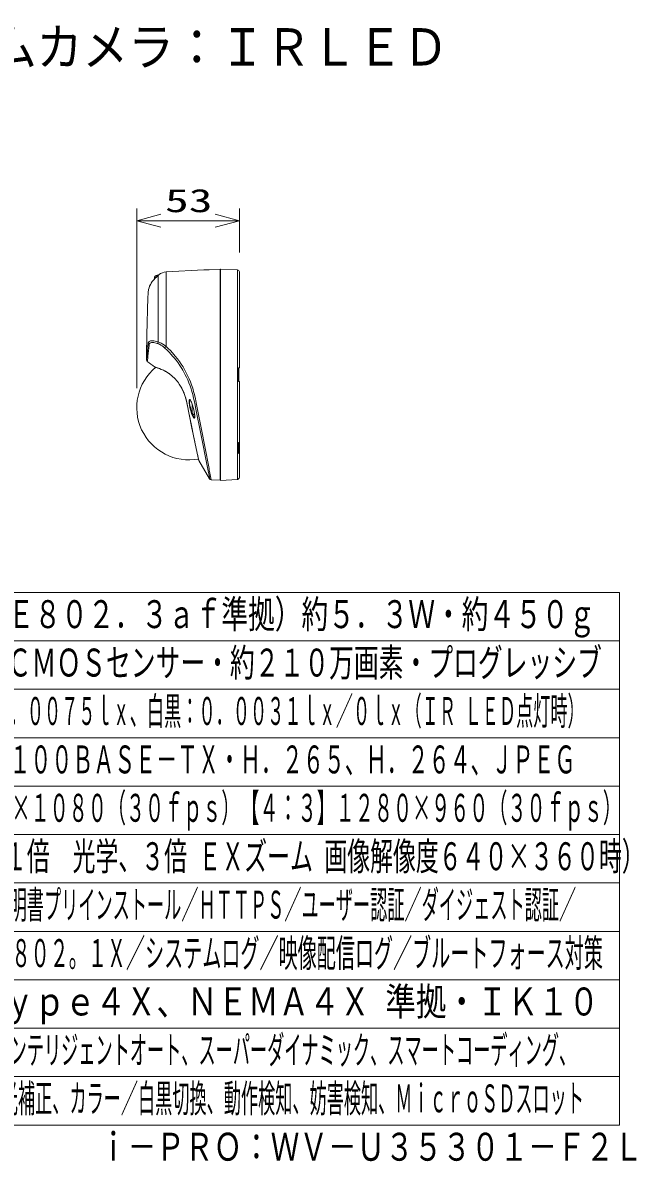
# Model space of a CAD drawing. Units: millimetres on the paper. Extents: x -62 to 64, y -58 to 59.
# Drawn here: x 0.9 to 64.2, y -58.3 to 59.2 of the extents above; entities that cross this region are included whole.
import ezdxf
from ezdxf.enums import TextEntityAlignment as Align

# ---------------------------------------------------------------- set-up
doc = ezdxf.new("R2010")
doc.units = ezdxf.units.MM
doc.layers.add('0-0_MOJI1', color=7, linetype='Continuous')
doc.layers.add('0-1_相当品', color=4, linetype='Continuous')
for name, color, linetype, lineweight in [('0-2_WAKU', 4, 'Continuous', 9), ('0-3_GAIKEI', 4, 'Continuous', 9), ('0-4_SUNPO', 7, 'Continuous', 9), ('0-5_0', 7, 'Continuous', 9)]:
    doc.layers.add(name, color=color, linetype=linetype, lineweight=lineweight)
doc.styles.add('ＭＳ ゴシック', font='')
doc.styles.get('ＭＳ ゴシック').set_extended_font_data('MS Gothic')

# ---------------------------------------------------------------- blocks, each defined once
blk = doc.blocks.new('_Open30')
at = {"layer": '0-5_0'}
blk.add_line((0, 0), (-1, 0), dxfattribs=at)
blk.add_lwpolyline([(-1, 0.2679), (0, 0), (-1, -0.2679)], dxfattribs=at)

msp = doc.modelspace()

# ---------------------------------------------------------------- linework, layer by layer
at = {"layer": '0-2_WAKU', "color": 3}
for p, q in [((62.5, 0.4), (-62.5, 0.4)), ((62.5, -54.6), (62.5, 0.4)), ((-62.5, -54.6), (62.5, -54.6))]:
    msp.add_line(p, q, dxfattribs=at)
at = {"layer": '0-2_WAKU'}
for p, q in [((62.5, -4.6), (-62.5, -4.6)), ((62.5, -9.6), (-62.5, -9.6)), ((-62.5, -14.6), (62.5, -14.6)), ((-62.5, -19.6), (62.5, -19.6)), ((-62.5, -24.6), (62.5, -24.6)), ((-62.5, -29.6), (62.5, -29.6)), ((62.5, -34.6), (-62.5, -34.6)), ((62.5, -39.6), (-62.5, -39.6)), ((62.5, -44.6), (-62.5, -44.6)), ((62.5, -49.6), (-62.5, -49.6))]:
    msp.add_line(p, q, dxfattribs=at)
at = {"layer": '0-3_GAIKEI'}
for p, q in [((14.756, 33.058), (14.756, 33.148)), ((14.756, 33.148), (14.859, 33.148)), ((15.665, 25.815), (15.665, 33.496)), ((21.236, 33.672), (21.296, 33.675)), ((21.236, 33.672), (21.236, 12.104)), ((23.047, 33.708), (23.047, 12.067)), ((14.456, 32.835), (14.457, 32.848)), ((14.456, 32.848), (14.456, 32.809)), ((14.456, 32.781), (14.457, 32.8)), ((14.456, 32.76), (14.456, 32.781)), ((14.457, 32.848), (14.46, 32.848)), ((14.457, 32.8), (14.457, 32.808)), ((13.681, 27.06), (13.68, 27.043)), ((13.663, 26.089), (13.662, 26.089)), ((13.668, 26.089), (13.665, 26.089)), ((13.696, 24.959), (13.813, 26.08)), ((13.658, 25.816), (13.659, 25.836)), ((13.683, 24.829), (13.696, 24.959)), ((23.176, 22.189), (23.176, 23.587)), ((18.356, 19.542), (18.357, 19.562)), ((18.356, 19.542), (18.356, 19.462)), ((18.356, 19.463), (18.357, 19.467)), ((18.36, 19.462), (18.356, 19.462)), ((18.356, 19.368), (18.357, 19.383)), ((18.356, 19.208), (18.356, 19.368)), ((18.356, 19.21), (18.356, 19.208)), ((18.356, 19.208), (18.357, 19.193)), ((18.356, 19.034), (18.356, 19.114)), ((18.36, 19.114), (18.356, 19.114)), ((18.356, 19.113), (18.357, 19.109)), ((18.356, 19.034), (18.357, 19.014)), ((18.357, 19.467), (18.359, 19.467)), ((18.357, 19.109), (18.359, 19.109)), ((18.466, 19.488), (18.466, 19.486)), ((23.136, 15.89), (23.236, 15.888)), ((23.136, 15.89), (23.136, 14.738)), ((23.136, 15.688), (23.236, 15.688)), ((23.136, 15.405), (23.236, 15.405)), ((21.236, 12.104), (21.296, 12.101))]:
    msp.add_line(p, q, dxfattribs=at)
at = {"layer": '0-3_GAIKEI', "color": 7}
for p, q in [((14.848, 33.138), (14.848, 33.138)), ((14.864, 33.152), (14.859, 33.148)), ((14.862, 33.15), (14.864, 33.152)), ((15.665, 33.496), (19.57, 33.701)), ((19.57, 33.701), (20.101, 33.728)), ((20.101, 33.728), (21.236, 33.788)), ((21.236, 33.788), (21.236, 11.988)), ((21.296, 33.8), (21.296, 11.975)), ((14.243, 32.495), (14.243, 32.496)), ((13.813, 31.288), (13.818, 31.392)), ((23.136, 23.586), (23.136, 22.19)), ((16.624, 22.417), (16.621, 22.422)), ((17.027, 21.904), (17.025, 21.907)), ((23.236, 22.188), (23.136, 22.19)), ((23.236, 22.188), (23.236, 12.29)), ((19.042, 14.06), (19.042, 14.062)), ((19.043, 14.058), (19.043, 14.059)), ((19.05, 14.041), (20.167, 12.134)), ((20.329, 12.036), (21.236, 11.988)), ((23.047, 12.067), (21.296, 11.975)), ((23.136, 12.116), (23.136, 12.094))]:
    msp.add_line(p, q, dxfattribs=at)
for points in [[(14.848, 33.138), (14.743, 33.046), (14.64, 32.95), (14.554, 32.864), (14.47, 32.774), (14.353, 32.638), (14.243, 32.496)], [(14.848, 33.138), (14.659, 32.969), (14.504, 32.811), (14.357, 32.643), (14.243, 32.495)], [(14.936, 33.245), (14.936, 33.22), (14.936, 33.219), (14.936, 33.218), (14.93, 33.211), (14.892, 33.176), (14.868, 33.155), (14.862, 33.15), (14.848, 33.138)], [(14.868, 33.155), (14.864, 33.152), (14.848, 33.138)], [(23.047, 33.708), (23.042, 33.709), (21.296, 33.8)], [(23.047, 33.708), (23.042, 33.709), (21.296, 33.8)], [(23.236, 33.507), (23.236, 23.588), (23.136, 23.586)], [(14.243, 32.496), (14.138, 32.341), (14.044, 32.18), (13.964, 32.017), (13.902, 31.856), (13.875, 31.765), (13.855, 31.68), (13.837, 31.58), (13.829, 31.523), (13.819, 31.412), (13.818, 31.392)], [(14.483, 23.695), (14.823, 23.576), (14.96, 23.525), (15.127, 23.46), (15.309, 23.381), (15.45, 23.313), (15.595, 23.237), (15.756, 23.144), (15.917, 23.039), (16.089, 22.915)], [(14.483, 23.695), (14.51, 23.682), (14.678, 23.624), (14.978, 23.515), (15.17, 23.439), (15.383, 23.343), (15.496, 23.287), (15.612, 23.225), (15.731, 23.157), (15.851, 23.081), (15.973, 22.999), (16.095, 22.909)], [(14.483, 23.695), (14.505, 23.684), (14.597, 23.651)], [(17.025, 21.907), (17.159, 21.7), (17.283, 21.484), (17.388, 21.279), (17.483, 21.068), (17.57, 20.851), (17.648, 20.629), (17.695, 20.479), (17.738, 20.327), (17.815, 20.019), (17.854, 19.843), (17.926, 19.488)], [(17.027, 21.904), (17.152, 21.71), (17.269, 21.507), (17.378, 21.296), (17.478, 21.078), (17.569, 20.853), (17.649, 20.622), (17.721, 20.385), (17.785, 20.145), (17.859, 19.818), (17.925, 19.488)], [(18.632, 15.941), (18.337, 17.381), (18.029, 18.944), (17.925, 19.488)], [(18.636, 15.932), (18.501, 16.582), (18.286, 17.643), (17.996, 19.12), (17.926, 19.488)]]:
    msp.add_lwpolyline(points, dxfattribs=at)
at = {"layer": '0-3_GAIKEI'}
for points in [[(14.848, 33.138), (14.848, 26.27), (14.923, 26.247), (14.998, 26.218), (15.083, 26.181), (15.169, 26.14), (15.331, 26.049), (15.5, 25.938), (15.665, 25.815)], [(14.457, 32.8), (14.461, 32.856), (14.46, 32.862), (14.46, 32.863), (14.46, 32.863), (14.46, 32.863)], [(13.663, 26.089), (13.659, 25.836), (13.658, 25.815), (13.658, 25.814), (13.658, 25.819), (13.659, 25.847), (13.662, 26.056), (13.662, 26.089)], [(13.668, 26.089), (13.663, 25.818), (13.662, 25.814), (13.662, 25.816), (13.662, 25.866), (13.665, 26.089)], [(13.813, 26.08), (13.82, 26.14), (13.827, 26.169), (13.846, 26.225), (13.879, 26.274), (13.926, 26.315), (13.985, 26.347), (14.054, 26.369), (14.131, 26.383), (14.188, 26.388), (14.247, 26.389), (14.323, 26.386), (14.401, 26.379), (14.545, 26.355), (14.693, 26.319), (14.848, 26.27)], [(13.901, 25.927), (13.906, 25.971), (13.913, 26.013), (13.931, 26.064), (13.96, 26.108), (14.001, 26.143), (14.053, 26.17), (14.096, 26.185), (14.144, 26.195), (14.201, 26.202), (14.261, 26.204), (14.387, 26.198), (14.52, 26.177), (14.656, 26.145), (14.753, 26.117), (14.849, 26.084)], [(14.849, 26.084), (14.916, 26.058), (14.983, 26.027), (15.12, 25.951), (15.257, 25.861), (15.399, 25.753), (15.539, 25.633)], [(15.539, 25.633), (15.762, 25.425), (15.98, 25.208), (16.192, 24.984), (16.343, 24.815), (16.49, 24.642), (16.701, 24.379), (16.904, 24.108), (17.097, 23.828), (17.28, 23.542), (17.396, 23.349), (17.507, 23.153), (17.647, 22.889), (17.779, 22.62), (17.902, 22.348), (18.03, 22.037), (18.146, 21.724), (18.244, 21.431), (18.333, 21.136), (18.413, 20.841), (18.503, 20.472), (18.557, 20.226), (18.658, 19.733), (18.706, 19.488)], [(15.665, 25.815), (15.889, 25.603), (16.108, 25.383), (16.321, 25.155), (16.472, 24.983), (16.62, 24.807), (16.833, 24.539), (17.037, 24.262), (17.233, 23.978), (17.418, 23.686), (17.535, 23.489), (17.648, 23.289), (17.79, 23.02), (17.924, 22.746), (18.05, 22.467), (18.181, 22.15), (18.3, 21.829), (18.412, 21.494), (18.513, 21.156), (18.574, 20.93), (18.63, 20.704), (18.7, 20.402), (18.743, 20.201), (18.824, 19.799), (18.887, 19.473)], [(18.466, 19.488), (18.4, 19.721), (18.326, 19.942), (18.284, 20.05), (18.239, 20.149), (18.193, 20.235), (18.165, 20.278), (18.137, 20.311), (18.121, 20.325), (18.105, 20.332), (18.091, 20.332), (18.08, 20.326), (18.067, 20.307), (18.059, 20.277), (18.053, 20.24), (18.051, 20.159), (18.054, 20.068), (18.062, 19.969), (18.092, 19.733), (18.134, 19.488)], [(18.145, 20.29), (18.131, 20.291), (18.118, 20.286), (18.108, 20.274), (18.099, 20.255), (18.093, 20.226), (18.088, 20.154), (18.089, 20.086), (18.1, 19.937), (18.13, 19.716), (18.171, 19.489)], [(18.466, 19.486), (18.393, 19.74), (18.325, 19.941), (18.265, 20.088), (18.218, 20.186), (18.178, 20.252), (18.144, 20.29)], [(18.496, 19.37), (18.556, 19.109), (18.58, 18.981), (18.601, 18.854), (18.617, 18.736), (18.626, 18.625), (18.628, 18.538), (18.622, 18.466), (18.615, 18.433), (18.605, 18.408), (18.592, 18.393), (18.577, 18.386), (18.561, 18.388), (18.543, 18.396), (18.52, 18.416), (18.495, 18.445), (18.459, 18.5), (18.422, 18.566), (18.386, 18.64), (18.352, 18.719), (18.29, 18.888), (18.246, 19.026), (18.207, 19.167)], [(18.612, 18.457), (18.596, 18.459), (18.578, 18.467), (18.553, 18.488), (18.526, 18.518), (18.499, 18.555), (18.463, 18.614), (18.428, 18.681), (18.363, 18.829), (18.305, 18.988), (18.244, 19.186)], [(18.358, 19.469), (18.358, 19.469), (18.358, 19.469), (18.359, 19.468), (18.36, 19.459), (18.359, 19.406), (18.357, 19.383)], [(18.358, 19.107), (18.358, 19.107), (18.358, 19.107), (18.359, 19.108), (18.36, 19.117), (18.359, 19.17), (18.357, 19.193)], [(18.496, 19.37), (18.561, 19.079), (18.601, 18.848), (18.62, 18.683), (18.625, 18.569), (18.622, 18.499), (18.61, 18.452)], [(19.898, 13.466), (19.275, 16.605), (18.706, 19.488)], [(20.066, 13.376), (19.324, 17.213), (18.887, 19.473)], [(23.136, 14.738), (23.159, 14.759), (23.179, 14.783), (23.209, 14.836), (23.23, 14.902), (23.236, 14.971)]]:
    msp.add_lwpolyline(points, dxfattribs=at)
at = {"layer": '0-3_GAIKEI', "color": 7}
msp.add_lwpolyline([(13.818, 31.392), (13.821, 31.435), (13.839, 31.597), (13.864, 31.722), (13.908, 31.873), (13.95, 31.984), (14.002, 32.099), (14.063, 32.216), (14.131, 32.33), (14.243, 32.495), (14.131, 32.33), (14.063, 32.216), (14.002, 32.099), (13.95, 31.984), (13.908, 31.873), (13.864, 31.722), (13.839, 31.597), (13.821, 31.435), (13.818, 31.394)], close=True, dxfattribs=at)
at = {"layer": '0-3_GAIKEI'}
for points in [[(13.676, 26.789), (13.675, 26.789), (13.677, 26.935), (13.68, 27.061), (13.681, 27.062), (13.681, 27.061), (13.68, 27.043)], [(13.681, 26.789), (13.677, 26.789), (13.684, 27.059), (13.684, 27.062), (13.685, 27.058)]]:
    msp.add_lwpolyline(points, close=True, dxfattribs=at)
for centre, radius, start, end in [((14.756, 32.848), 0.3, 90, 180), ((14.495, 32.85), 0.0376, 158.95998, 182.41306), ((-1.022, 27.145), 14.707, 358.61295, 359.65982), ((213.619, 22.888), 199.982, 178.88234, 179.08297), ((0.643, 26.222), 13.026, 358.22061, 359.41127), ((213.702, 22.888), 200.064, 178.88279, 179.08334), ((213.776, 22.888), 200.133, 178.88319, 179.08365), ((188.2, 8.599), 175.158, 174.32283, 174.69612), ((111.881, 14.83), 98.707, 174.18594, 174.42086), ((5.34, 25.549), 8.486, 353.98094, 354.87102), ((8.524, 25.2), 5.283, 349.79097, 354.12682), ((23.034, 20.43), 4.99, 190.88316, 194.65779), ((22.527, 20.372), 4.444, 191.46243, 195.47496), ((18.782, 19.536), 0.426, 171.3315, 176.48303), ((18.359, 19.467), 0.0024, 128.41642, 180), ((18.359, 19.109), 0.0024, 180, 231.58358), ((18.782, 19.04), 0.426, 183.51697, 188.6685), ((18.656, 19.548), 0.3, 147.6696, 169.92236), ((18.656, 19.028), 0.3, 190.07765, 262.21521), ((11.465, 17.635), 7.242, 13.86262, 14.82305), ((11.544, 17.655), 7.16, 13.85826, 14.82017), ((23.484, 17.269), 1.933, 259.65358, 262.65392), ((330.048, 75.492), 316.292, 191.30929, 191.55538), ((419.168, 91.066), 406.593, 191.01559, 191.20812)]:
    msp.add_arc(centre, radius, start, end, dxfattribs=at)
at = {"layer": '0-3_GAIKEI', "color": 7}
for centre, radius, start, end in [((15.739, 32.098), 1.4, 93, 124.96249), ((23.035, 33.508), 0.201, 359.63069, 86.71942), ((23.035, 33.508), 0.201, 359.58908, 86.73991), ((16.87, 30.588), 3.246, 138.01922, 144.01954), ((213.636, 22.888), 200, 177.59287, 179.5594), ((18.036, 19.488), 5.4, 129.5573, 280.44938), ((13.842, 24.424), 0.2, 179.55977, 233.49412), ((-17.807, -18.643), 53.245, 52.66852, 53.68952), ((13.682, 19.788), 3.947, 41.86453, 52.40975), ((13.693, 19.794), 3.934, 41.82764, 52.35223), ((13.01, 19.168), 4.861, 34.30231, 42.01755), ((13.012, 19.169), 4.858, 34.25701, 41.96328), ((129.673, 39.165), 113.443, 191.81297, 192.78671), ((128.779, 39.02), 112.537, 191.83883, 192.82407), ((19.101, 14.072), 0.06, 183.05317, 210.36314), ((20.339, 12.235), 0.2, 210.36314, 267), ((23.036, 12.267), 0.2, 273, 300), ((23.036, 12.29), 0.201, 300.13061, 0)]:
    msp.add_arc(centre, radius, start, end, dxfattribs=at)
at = {"layer": '0-3_GAIKEI'}
for centre, major_axis, ratio, start_param, end_param in [((212.026, 22.888), (0, 199.144), 0.996195, 1.5512074, 1.5547237), ((212.257, 22.888), (0, -199.373), 0.996195, 4.6928224, 4.6963347), ((14.975, 26.219), (-0.069, -0.188), 0.68457, 4.6932183, 5.7296224), ((15.676, 25.76), (-0.134, -0.148), 0.226737, 4.5419948, 5.9085468)]:
    msp.add_ellipse(centre, major_axis=major_axis, ratio=ratio, start_param=start_param, end_param=end_param, dxfattribs=at)
at = {"layer": '0-4_SUNPO'}
for p, q in [((12.636, 21.488), (12.636, 40.038)), ((23.236, 35.507), (23.236, 40.038)), ((15.136, 38.788), (20.736, 38.788))]:
    msp.add_line(p, q, dxfattribs=at)

# ---------------------------------------------------------------- block references
at = {"layer": '0-4_SUNPO', "xscale": 2.5, "yscale": 2.5, "rotation": 180}
msp.add_blockref('_Open30', (12.636, 38.788), dxfattribs=at)
at = {"layer": '0-4_SUNPO', "xscale": 2.5, "yscale": 2.5}
msp.add_blockref('_Open30', (23.236, 38.788), dxfattribs=at)

# ---------------------------------------------------------------- texts
at = {"layer": '0-0_MOJI1', "style": 'ＭＳ ゴシック'}
for s, height, width, p in [('屋外２ＭＰドームカメラ：ＩＲＬＥＤ', 3.849, 0.9, (-35.5, 53.66)), ('ＰｏＥ（ＩＥＥＥ８０２．３ａｆ準拠）約５．３Ｗ・約４５０ｇ', 2.889, 0.7, (-20, -4.155)), ('約１／２．８型 ＣＭＯＳセンサー・約２１０万画素・プログレッシブ', 2.889, 0.65, (-20, -9.155)), ('（Ｆ２．１）カラー：０．００７５ｌｘ、白黒：０．００３１ｌｘ／０ｌｘ（ＩＲ ＬＥＤ点灯時）', 2.889, 0.45, (-20, -14.155)), ('１０ＢＡＳＥ－Ｔ／１００ＢＡＳＥ－ＴＸ・Ｈ．２６５、Ｈ．２６４、ＪＰＥＧ', 2.886, 0.55, (-20, -19.155)), ('【１６：９】１９２０×１０８０（３０ｆｐｓ）【４：３】１２８０×９６０（３０ｆｐｓ）', 2.889, 0.5, (-20, -24.155)), ('ｆ＝２．４ｍｍ（１倍\u3000光学、３倍 ＥＸズーム 画像解像度６４０×３６０時）', 2.889, 0.6, (-20, -29.155)), ('ＧｌｏｂａｌＳｉｇｎ証明書プリインストール／ＨＴＴＰＳ／ユーザー認証／ダイジェスト認証／', 2.889, 0.45, (-20, -34.155)), ('ホスト認証／ＩＥＥＥ８０２。１Ｘ／システムログ／映像配信ログ／ブルートフォース対策', 2.889, 0.5, (-20, -39.155)), ('ＩＰ６６、Ｔｙｐｅ４Ｘ、ＮＥＭＡ４Ｘ 準拠・ＩＫ１０', 2.889, 0.8, (-20, -44.155)), ('ＪＣ－ＳＴＡＲ適合、インテリジェントオート、スーパーダイナミック、スマートコーディング、', 2.889, 0.45, (-20, -49.155)), ('ＩＲ ＬＥＤ、逆光／強光補正、カラー／白黒切換、動作検知、妨害検知、ＭｉｃｒｏＳＤスロット', 2.886, 0.45, (-20, -54.155))]:
    msp.add_text(s, height=height, dxfattribs=dict(at, width=width)).set_placement(p, align=Align.BOTTOM_LEFT)
at = {"layer": '0-1_相当品', "style": 'ＭＳ ゴシック', "width": 0.75}
msp.add_text('ｉ－ＰＲＯ：ＷＶ－Ｕ３５３０１－Ｆ２Ｌ', height=2.889, dxfattribs=at).set_placement((8.74, -59.155), align=Align.BOTTOM_LEFT)
at = {"layer": '0-4_SUNPO', "style": 'ＭＳ ゴシック', "width": 1.5}
msp.add_text('53', height=2.405, dxfattribs=at).set_placement((15.555, 38.95), align=Align.BOTTOM_LEFT)

doc.saveas('drawing.dxf')
